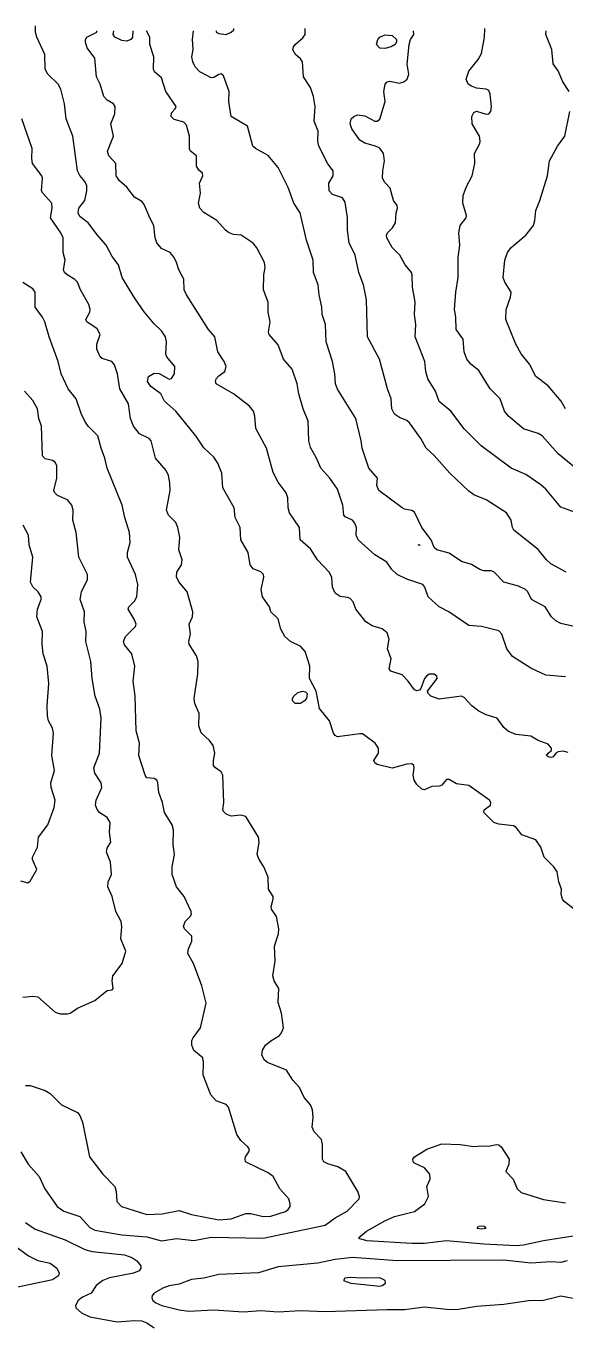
# Model space of a CAD drawing. Header units: inches. Extents: x 3311818 to 3313075, y 1372003 to 1372737.
# Drawn here: x 3312572.1 to 3312655, y 1372517 to 1372716.6 of the extents above; entities that cross this region are included whole.
import ezdxf

# ---------------------------------------------------------------- set-up
doc = ezdxf.new("R2010")
doc.units = ezdxf.units.IN
doc.header["$MEASUREMENT"] = 0

msp = doc.modelspace()

# ---------------------------------------------------------------- linework, layer by layer
for points, elevation in [([(3312656.41, 1372580.7), (3312654.88, 1372581.84), (3312654.6, 1372582.23), (3312654.42, 1372582.99), (3312654.47, 1372583.75), (3312654.05, 1372584.89), (3312653.79, 1372586.42), (3312653.3, 1372587.18), (3312651.82, 1372588.7), (3312651.29, 1372590.24), (3312650.52, 1372591.37), (3312648.35, 1372592.13), (3312647.47, 1372593.24), (3312647.09, 1372593.5), (3312644.81, 1372593.74), (3312644.04, 1372594.04), (3312642.5, 1372595.56), (3312642.59, 1372595.95), (3312643.55, 1372596.71), (3312643.61, 1372597.09), (3312643.41, 1372597.47), (3312640.23, 1372599.73), (3312638.33, 1372599.96), (3312637.18, 1372600.62), (3312636.8, 1372600.61), (3312636.04, 1372599.77), (3312635.66, 1372599.59), (3312634.52, 1372599.54), (3312633.37, 1372599.04), (3312632.99, 1372599.15), (3312632.23, 1372599.85), (3312631.79, 1372600.52), (3312631.63, 1372601.28), (3312631.83, 1372602.43), (3312631.73, 1372602.81), (3312631.47, 1372603.05), (3312630.7, 1372603.01), (3312628.42, 1372602.4), (3312626.13, 1372602.92), (3312625.74, 1372603.19), (3312625.6, 1372603.57), (3312626.31, 1372604.71), (3312626.3, 1372605.47), (3312625.83, 1372606.24), (3312624.23, 1372607.42), (3312623.84, 1372607.67), (3312623.46, 1372607.68), (3312620.03, 1372607.2), (3312619.65, 1372607.38), (3312619.4, 1372607.76), (3312618.77, 1372609.67), (3312617.24, 1372611.57), (3312616.75, 1372614.24), (3312615.71, 1372616.15), (3312615.78, 1372618.05), (3312615.04, 1372620.34), (3312614.35, 1372621.1), (3312612.79, 1372621.88), (3312611.93, 1372622.63), (3312611.3, 1372623.77), (3312610.89, 1372625.34), (3312609.74, 1372626.41), (3312609.58, 1372627.2), (3312608.48, 1372628.72), (3312608.3, 1372629.87), (3312608.68, 1372631.77), (3312608.63, 1372632.15), (3312608.22, 1372632.6), (3312607.07, 1372633.07), (3312606.58, 1372633.68), (3312606.29, 1372635.58), (3312605.14, 1372637.49), (3312605.05, 1372639.4), (3312604.29, 1372640.92), (3312604.11, 1372642.44), (3312602.39, 1372645.49), (3312602.24, 1372647.78), (3312601.62, 1372649.3), (3312600.98, 1372650.22), (3312599.45, 1372651.64), (3312598.22, 1372653.5), (3312595.14, 1372657.31), (3312593.39, 1372658.83), (3312592.84, 1372659.98), (3312591.32, 1372661.12), (3312590.77, 1372661.88), (3312590.94, 1372662.64), (3312591.83, 1372663.15), (3312592.59, 1372663.11), (3312594.12, 1372662.24), (3312594.5, 1372662.35), (3312594.97, 1372663.03), (3312594.99, 1372664.17), (3312593.75, 1372665.69), (3312593.6, 1372666.07), (3312593.71, 1372667.98), (3312593.57, 1372668.74), (3312592.97, 1372669.67), (3312591.83, 1372670.73), (3312590.3, 1372672.59), (3312588.78, 1372674.73), (3312586.9, 1372677.89), (3312586.34, 1372679.8), (3312585.35, 1372681.09), (3312584.43, 1372682.84), (3312583.09, 1372684.37), (3312581.69, 1372686.28), (3312580.39, 1372687.27), (3312580.12, 1372687.8), (3312580.22, 1372688.56), (3312581.16, 1372689.72), (3312581.45, 1372691.23), (3312581.44, 1372691.99), (3312581.16, 1372692.64), (3312580.39, 1372693.55), (3312580.01, 1372694.28), (3312579.32, 1372699.61), (3312578.3, 1372702.28), (3312578.01, 1372704.57), (3312577.48, 1372706.86), (3312577.08, 1372707.62), (3312575.46, 1372709.14), (3312575.06, 1372709.9), (3312575.03, 1372712.19), (3312573.75, 1372714.86), (3312573.55, 1372715.62), (3312573.55, 1372716.58)], 4489), ([(3312655.48, 1372604.8), (3312654.72, 1372604.99), (3312653.95, 1372604.9), (3312653.57, 1372604.71), (3312653.19, 1372604.14), (3312652.81, 1372604.04), (3312652.43, 1372604.13), (3312652.18, 1372604.33), (3312652.39, 1372604.71), (3312652.9, 1372605.09), (3312652.93, 1372605.47), (3312652.43, 1372606.06), (3312650.9, 1372606.66), (3312649.76, 1372607.32), (3312647.47, 1372607.58), (3312646.33, 1372608.03), (3312645.57, 1372608.63), (3312644.59, 1372610.05), (3312642.9, 1372610.57), (3312641.76, 1372611.15), (3312640.68, 1372611.95), (3312639.47, 1372613.25), (3312639.09, 1372613.45), (3312635.66, 1372613.01), (3312634.36, 1372613.48), (3312633.97, 1372613.86), (3312633.88, 1372614.24), (3312635.34, 1372616.15), (3312635.29, 1372616.53), (3312634.9, 1372616.83), (3312634.13, 1372616.83), (3312633.68, 1372616.53), (3312633.37, 1372616.15), (3312632.84, 1372614.62), (3312632.61, 1372614.37), (3312632.23, 1372614.27), (3312631.85, 1372614.45), (3312630.89, 1372615.77), (3312629.94, 1372616.73), (3312628.22, 1372617.29), (3312627.97, 1372617.67), (3312628.27, 1372619.2), (3312627.68, 1372620.72), (3312627.97, 1372622.24), (3312627.66, 1372623.22), (3312626.89, 1372623.83), (3312625.37, 1372624.28), (3312624.36, 1372624.91), (3312622.85, 1372626.82), (3312622.41, 1372627.96), (3312621.94, 1372628.48), (3312621.56, 1372628.66), (3312620.41, 1372628.77), (3312619.65, 1372629.29), (3312619.27, 1372630.25), (3312619.14, 1372631.77), (3312618.71, 1372632.54), (3312616.93, 1372634.44), (3312615.84, 1372636.11), (3312614.26, 1372637.49), (3312614.17, 1372639.4), (3312612.65, 1372641.68), (3312612.45, 1372642.44), (3312612.39, 1372643.97), (3312612.13, 1372644.73), (3312610.89, 1372646.36), (3312610.12, 1372647.88), (3312609.07, 1372651.59), (3312607.48, 1372654.64), (3312607.32, 1372656.55), (3312607.1, 1372657.31), (3312606.5, 1372658.07), (3312604.03, 1372659.99), (3312601.38, 1372661.5), (3312601.25, 1372661.88), (3312601.33, 1372662.26), (3312601.74, 1372662.74), (3312602.68, 1372663.41), (3312602.88, 1372664.17), (3312602.58, 1372664.93), (3312601.63, 1372666.46), (3312601.15, 1372668.74), (3312600.2, 1372669.89), (3312596.78, 1372675.22), (3312596.45, 1372675.98), (3312596.4, 1372677.62), (3312595.61, 1372679.03), (3312595.27, 1372680.18), (3312594.88, 1372680.95), (3312594.28, 1372681.7), (3312592.97, 1372682.35), (3312592.22, 1372683.23), (3312591.97, 1372683.99), (3312591.79, 1372685.89), (3312591.15, 1372687.04), (3312590.3, 1372689.11), (3312589.92, 1372689.55), (3312588.78, 1372690.22), (3312587.64, 1372691.79), (3312586.49, 1372692.75), (3312585.98, 1372693.52), (3312585.93, 1372695.42), (3312584.86, 1372696.57), (3312584.63, 1372697.33), (3312585.56, 1372699.61), (3312585.14, 1372701.52), (3312585.79, 1372703.05), (3312585.83, 1372704.19), (3312585.59, 1372704.57), (3312584.59, 1372705.17), (3312584.06, 1372705.71), (3312583.54, 1372707.62), (3312582.96, 1372708.76), (3312582.68, 1372711.63), (3312581.54, 1372713.23), (3312581.24, 1372714.1), (3312581.24, 1372714.48), (3312581.47, 1372714.86), (3312582.99, 1372715.62), (3312582.99, 1372715.81)], 4490), ([(3312588.52, 1372715.81), (3312588.47, 1372714.86), (3312588.25, 1372714.48), (3312587.64, 1372714.21), (3312586.87, 1372714.35), (3312585.76, 1372714.86), (3312585.51, 1372715.24), (3312585.63, 1372715.81)], 4491), ([(3312655.1, 1372616.42), (3312652.05, 1372616.7), (3312649.76, 1372617.75), (3312646.95, 1372619.58), (3312646.04, 1372620.72), (3312645.28, 1372623.01), (3312644.81, 1372623.53), (3312642.14, 1372624.2), (3312640.23, 1372624.31), (3312637.16, 1372626.44), (3312635.66, 1372627.21), (3312633.95, 1372628.72), (3312633.43, 1372630.25), (3312633.13, 1372630.63), (3312630.7, 1372631.44), (3312629.18, 1372632.2), (3312628.35, 1372632.92), (3312627.59, 1372634.06), (3312625.75, 1372635.18), (3312623.18, 1372637.49), (3312622.86, 1372638.25), (3312622.92, 1372639.4), (3312622.7, 1372640.09), (3312622.32, 1372640.52), (3312621.18, 1372641.06), (3312621.01, 1372641.3), (3312620.85, 1372642.83), (3312620.03, 1372645.32), (3312618.83, 1372647.02), (3312617.44, 1372648.54), (3312616.78, 1372650.07), (3312615.84, 1372651.71), (3312615.63, 1372652.74), (3312615.5, 1372655.78), (3312614.73, 1372657.69), (3312614.07, 1372659.98), (3312613.81, 1372661.5), (3312613.05, 1372663.79), (3312611.69, 1372665.31), (3312610.89, 1372667.49), (3312609.53, 1372669.12), (3312609.41, 1372669.51), (3312609.64, 1372671.03), (3312609.35, 1372672.55), (3312609.34, 1372674.08), (3312608.65, 1372675.98), (3312608.69, 1372678.27), (3312608.88, 1372679.41), (3312608.81, 1372680.18), (3312607.63, 1372682.46), (3312607.07, 1372683.15), (3312605.2, 1372684.37), (3312604.03, 1372684.51), (3312603.26, 1372684.81), (3312602.81, 1372685.13), (3312601.48, 1372686.66), (3312599.45, 1372687.87), (3312598.83, 1372688.56), (3312598.63, 1372689.32), (3312598.95, 1372690.85), (3312598.8, 1372692.37), (3312599.3, 1372693.52), (3312599.25, 1372693.9), (3312598.69, 1372694.38), (3312598.31, 1372694.98), (3312598.31, 1372696.57), (3312597.42, 1372697.33), (3312597.24, 1372697.71), (3312597.25, 1372699.61), (3312596.78, 1372701.31), (3312596.4, 1372701.78), (3312594.88, 1372702.18), (3312594.43, 1372702.66), (3312594.5, 1372703.23), (3312595.07, 1372703.81), (3312595.22, 1372704.19), (3312593.63, 1372706.48), (3312592.97, 1372708.57), (3312591.87, 1372709.52), (3312591.71, 1372709.91), (3312591.79, 1372711.81), (3312591.14, 1372713.72), (3312591.16, 1372714.86), (3312590.65, 1372715.81)], 4491), ([(3312656.4, 1372624.15), (3312654.34, 1372624.66), (3312653.57, 1372625.04), (3312652.93, 1372625.67), (3312651.94, 1372627.2), (3312649.85, 1372628.34), (3312649.27, 1372629.49), (3312648.93, 1372629.87), (3312647.86, 1372630.38), (3312645.57, 1372631.01), (3312644.04, 1372632.57), (3312643.66, 1372632.74), (3312642.52, 1372632.76), (3312641.92, 1372632.92), (3312640.61, 1372633.72), (3312639.09, 1372634.15), (3312637.18, 1372635.46), (3312635.27, 1372635.97), (3312634.89, 1372636.35), (3312634.41, 1372637.49), (3312632.98, 1372639.4), (3312631.85, 1372641.77), (3312631.47, 1372642.04), (3312630.32, 1372642.21), (3312629.94, 1372642.41), (3312626.39, 1372645.11), (3312626.07, 1372645.87), (3312626.17, 1372647.02), (3312624.84, 1372648.54), (3312623.8, 1372651.59), (3312623.66, 1372652.74), (3312622.83, 1372656.17), (3312620.03, 1372660.71), (3312619.72, 1372661.5), (3312619.62, 1372663.03), (3312619.26, 1372664.93), (3312618.27, 1372667.98), (3312618.19, 1372670.65), (3312617.67, 1372672.17), (3312617.62, 1372673.32), (3312617.17, 1372675.22), (3312617.05, 1372676.75), (3312616.3, 1372678.65), (3312616.26, 1372680.56), (3312615.26, 1372683.61), (3312614.29, 1372687.8), (3312613.28, 1372689.32), (3312612.41, 1372691.74), (3312610.89, 1372694.79), (3312609.36, 1372696.64), (3312607.38, 1372697.71), (3312607.01, 1372698.09), (3312606.18, 1372701.14), (3312603.68, 1372702.66), (3312603.28, 1372704.95), (3312603.34, 1372706.48), (3312602.5, 1372708.9), (3312602.12, 1372709.21), (3312601.74, 1372709.12), (3312600.98, 1372708.62), (3312600.59, 1372708.61), (3312598.84, 1372709.52), (3312598.15, 1372710.29), (3312597.78, 1372711.05), (3312597.61, 1372711.81), (3312597.84, 1372712.95), (3312597.71, 1372714.48), (3312597.88, 1372715.81)], 4492), ([(3312601.38, 1372715.81), (3312601.38, 1372715.62), (3312601.74, 1372715.4), (3312602.88, 1372715.26), (3312603.66, 1372715.62), (3312604.07, 1372716), (3312604.07, 1372716.19)], 4492), ([(3312655.17, 1372632.54), (3312652.81, 1372633.84), (3312652.15, 1372634.44), (3312650.9, 1372636), (3312647.13, 1372639.01), (3312646.91, 1372639.4), (3312646.74, 1372640.54), (3312646, 1372641.68), (3312642.9, 1372643.67), (3312641, 1372644.41), (3312640.23, 1372644.98), (3312637.29, 1372647.78), (3312634.9, 1372650.49), (3312633.64, 1372651.59), (3312632.81, 1372653.12), (3312631.09, 1372655.51), (3312630.7, 1372655.86), (3312629.56, 1372656.31), (3312628.8, 1372656.86), (3312628.37, 1372657.69), (3312628.25, 1372659.21), (3312627.68, 1372660.74), (3312626.48, 1372665.31), (3312624.63, 1372668.74), (3312624.49, 1372674.46), (3312623.99, 1372676.75), (3312623.28, 1372678.65), (3312622.71, 1372681.32), (3312621.79, 1372683.23), (3312621.53, 1372685.13), (3312621.57, 1372687.04), (3312621.18, 1372689.46), (3312620.8, 1372690.13), (3312619.27, 1372690.64), (3312618.73, 1372691.23), (3312618.68, 1372692.37), (3312619.35, 1372693.52), (3312619.34, 1372694.28), (3312618.51, 1372695.35), (3312617.16, 1372698.09), (3312617, 1372698.85), (3312617.04, 1372700.38), (3312616.41, 1372701.9), (3312616.56, 1372704.19), (3312616.32, 1372705.71), (3312615.84, 1372707.09), (3312614.81, 1372708.76), (3312614.61, 1372711.05), (3312614.32, 1372711.52), (3312613.54, 1372712.19), (3312613.17, 1372712.88), (3312613.23, 1372713.34), (3312613.48, 1372713.72), (3312614.7, 1372714.75), (3312615.06, 1372715.24), (3312615.02, 1372716.19)], 4493), ([(3312656.62, 1372641.71), (3312654.34, 1372642.56), (3312652.05, 1372645.29), (3312651.29, 1372645.99), (3312649, 1372647.58), (3312646.71, 1372648.54), (3312642.13, 1372651.97), (3312639.47, 1372654.61), (3312637.45, 1372657.31), (3312635.66, 1372658.78), (3312635.08, 1372660.36), (3312633.91, 1372662.26), (3312633.58, 1372663.41), (3312633.42, 1372664.93), (3312631.95, 1372668.74), (3312632.05, 1372670.65), (3312631.85, 1372672.17), (3312631.94, 1372674.08), (3312631.53, 1372676.37), (3312631.51, 1372678.27), (3312631.37, 1372678.65), (3312630.42, 1372679.8), (3312629.62, 1372681.32), (3312628.42, 1372682.48), (3312627.62, 1372683.99), (3312627.54, 1372684.37), (3312627.71, 1372684.75), (3312628.48, 1372685.51), (3312628.93, 1372686.28), (3312629.03, 1372687.8), (3312629.24, 1372688.56), (3312629.2, 1372688.94), (3312628.64, 1372689.71), (3312628.09, 1372691.61), (3312627.27, 1372692.51), (3312626.96, 1372693.14), (3312626.98, 1372694.28), (3312627.23, 1372695.8), (3312627.08, 1372696.95), (3312626.51, 1372697.76), (3312625.87, 1372698.09), (3312624.23, 1372698.52), (3312623.46, 1372698.99), (3312622.21, 1372700.76), (3312621.95, 1372701.52), (3312622.13, 1372702.28), (3312622.54, 1372702.66), (3312623.08, 1372702.89), (3312624.23, 1372702.77), (3312625.75, 1372701.93), (3312626.13, 1372701.95), (3312626.51, 1372702.25), (3312627.35, 1372704.95), (3312627.14, 1372706.48), (3312627.33, 1372707.62), (3312627.66, 1372708), (3312628.04, 1372708.09), (3312629.56, 1372707.77), (3312630.23, 1372708), (3312630.74, 1372708.38), (3312630.99, 1372709.14), (3312630.75, 1372710.67), (3312631.05, 1372713.72), (3312631.24, 1372714.48), (3312631.75, 1372715.24), (3312631.68, 1372715.81)], 4494), ([(3312628.25, 1372713.34), (3312627.27, 1372713.1), (3312626.51, 1372713.18), (3312626.03, 1372713.72), (3312626.2, 1372714.48), (3312626.54, 1372714.86), (3312627.27, 1372715.2), (3312628.42, 1372715.1), (3312629.08, 1372714.48), (3312629.11, 1372714.1), (3312628.87, 1372713.72), (3312628.25, 1372713.34)], 4494), ([(3312657.38, 1372647.9), (3312653.95, 1372650.76), (3312651.51, 1372653.5), (3312650.9, 1372653.88), (3312648.62, 1372654.59), (3312646.29, 1372656.55), (3312645.68, 1372657.31), (3312645.01, 1372659.21), (3312643.51, 1372660.74), (3312641.76, 1372663.57), (3312640.53, 1372664.55), (3312639.88, 1372665.31), (3312639.49, 1372666.46), (3312639.32, 1372668.36), (3312638.28, 1372669.89), (3312638.21, 1372671.79), (3312638, 1372672.94), (3312638.2, 1372675.6), (3312638.59, 1372677.89), (3312638.56, 1372680.94), (3312638.84, 1372682.84), (3312638.65, 1372684.75), (3312638.88, 1372685.89), (3312639.78, 1372687.04), (3312639.84, 1372687.42), (3312639.31, 1372689.32), (3312639.33, 1372690.47), (3312639.85, 1372691.88), (3312640.7, 1372693.52), (3312641.11, 1372695.42), (3312641.1, 1372696.95), (3312641.91, 1372698.47), (3312641.98, 1372698.85), (3312641.86, 1372699.61), (3312640.73, 1372701.52), (3312640.67, 1372702.66), (3312641, 1372703.25), (3312641.38, 1372703.44), (3312642.9, 1372703), (3312643.28, 1372703.06), (3312643.59, 1372703.43), (3312643.7, 1372704.19), (3312643.5, 1372706.09), (3312643.28, 1372706.65), (3312642.9, 1372706.86), (3312641.38, 1372706.98), (3312640.61, 1372707.29), (3312640.11, 1372707.62), (3312639.78, 1372708.38), (3312640.23, 1372709.64), (3312641.65, 1372711.43), (3312642.14, 1372712.35), (3312642.61, 1372714.86), (3312642.66, 1372716.19)], 4495), ([(3312655.63, 1372706.48), (3312654.65, 1372708), (3312653.95, 1372709.65), (3312653.19, 1372710.73), (3312652.99, 1372712.95), (3312652.06, 1372715.24), (3312652.09, 1372715.81)], 4496), ([(3312571.31, 1372543.35), (3312572.42, 1372541.44), (3312574.11, 1372539.54), (3312574.99, 1372537.63), (3312576.89, 1372534.96), (3312577.95, 1372534.2), (3312580.39, 1372533.38), (3312581.92, 1372531.69), (3312582.68, 1372531.29), (3312586.87, 1372530.6), (3312590.69, 1372530.28), (3312592.97, 1372529.66), (3312595.26, 1372530.01), (3312597.93, 1372529.73), (3312600.59, 1372530.2), (3312608.6, 1372530.09), (3312618.13, 1372532.06), (3312619.65, 1372533.18), (3312621.49, 1372534.2), (3312623.34, 1372536.11), (3312623.41, 1372536.49), (3312623.15, 1372537.25), (3312621.31, 1372540.3), (3312620.09, 1372541.06), (3312618.51, 1372541.48), (3312617.91, 1372541.82), (3312617.72, 1372542.21), (3312617.7, 1372544.49), (3312617.54, 1372545.25), (3312616.43, 1372546.4), (3312616.1, 1372547.16), (3312616.29, 1372548.69), (3312616.17, 1372549.83), (3312615.84, 1372550.57), (3312614.91, 1372551.73), (3312614.19, 1372553.26), (3312613.14, 1372554.4), (3312612.17, 1372555.93), (3312609.23, 1372557.07), (3312608.78, 1372557.45), (3312608.38, 1372558.21), (3312608.46, 1372558.98), (3312608.94, 1372559.74), (3312609.74, 1372560.44), (3312611.08, 1372561.26), (3312611.42, 1372561.64), (3312611.73, 1372562.41), (3312611.4, 1372564.69), (3312610.89, 1372566.3), (3312610.99, 1372568.5), (3312610.29, 1372569.65), (3312610.06, 1372570.41), (3312610.43, 1372572.7), (3312610.31, 1372574.98), (3312610.93, 1372576.89), (3312610.97, 1372577.65), (3312610.64, 1372579.56), (3312609.89, 1372580.7), (3312609.79, 1372581.08), (3312610.13, 1372582.23), (3312610.11, 1372582.61), (3312609.4, 1372583.75), (3312609.36, 1372585.61), (3312608.7, 1372587.18), (3312607.95, 1372588.32), (3312607.66, 1372589.09), (3312607.99, 1372590.99), (3312607.86, 1372591.75), (3312605.93, 1372594.92), (3312605.17, 1372595.15), (3312603.64, 1372595.01), (3312602.88, 1372595.31), (3312602.5, 1372595.7), (3312602.4, 1372595.95), (3312602.52, 1372597.09), (3312602.36, 1372601.28), (3312602.12, 1372601.79), (3312601.24, 1372602.43), (3312600.97, 1372602.81), (3312600.92, 1372603.57), (3312601.14, 1372604.71), (3312600.89, 1372605.86), (3312600.32, 1372606.62), (3312599.07, 1372607.8), (3312598.69, 1372608.89), (3312598.76, 1372610.81), (3312598.06, 1372612.33), (3312597.98, 1372613.1), (3312598.54, 1372616.91), (3312598.59, 1372618.81), (3312598.31, 1372619.67), (3312597.21, 1372621.48), (3312597.17, 1372621.86), (3312597.43, 1372623.01), (3312597.2, 1372624.53), (3312597.71, 1372625.67), (3312597.77, 1372626.44), (3312596.92, 1372629.49), (3312595.64, 1372631.01), (3312595.28, 1372631.77), (3312595.33, 1372632.54), (3312596, 1372633.68), (3312596.12, 1372634.44), (3312595.59, 1372635.97), (3312595.77, 1372637.87), (3312595.46, 1372639.4), (3312595.15, 1372640.16), (3312594.03, 1372641.3), (3312593.71, 1372642.06), (3312594.27, 1372645.11), (3312594.23, 1372646.26), (3312594.01, 1372647.4), (3312593.67, 1372648.16), (3312592.04, 1372650.07), (3312591.36, 1372652.74), (3312591.07, 1372653.12), (3312589.54, 1372653.8), (3312588.64, 1372655.02), (3312588.2, 1372656.17), (3312587.89, 1372658.45), (3312586.56, 1372660.74), (3312586.19, 1372663.03), (3312585.73, 1372664.45), (3312585.29, 1372664.93), (3312583.82, 1372665.39), (3312583.54, 1372665.69), (3312583, 1372666.84), (3312582.98, 1372667.6), (3312583.5, 1372669.12), (3312583.06, 1372669.97), (3312581.46, 1372671.03), (3312581.33, 1372671.41), (3312581.91, 1372672.55), (3312581.96, 1372672.94), (3312581.78, 1372673.7), (3312580.5, 1372675.98), (3312580.05, 1372677.13), (3312579.63, 1372677.57), (3312578.43, 1372678.27), (3312578.02, 1372678.65), (3312577.88, 1372679.03), (3312578.14, 1372680.56), (3312577.82, 1372681.7), (3312577.84, 1372683.99), (3312577.47, 1372684.75), (3312575.88, 1372687.04), (3312576.14, 1372688.56), (3312576.07, 1372689.32), (3312574.69, 1372690.85), (3312574.5, 1372691.23), (3312574.65, 1372693.14), (3312574.56, 1372693.52), (3312573.12, 1372695.42), (3312572.99, 1372696.18), (3312573.04, 1372697.71), (3312571.48, 1372702.28)], 4488), ([(3312655.09, 1372657.69), (3312654.4, 1372658.83), (3312652.43, 1372661.2), (3312650.51, 1372662.64), (3312649.53, 1372664.55), (3312648.24, 1372666.13), (3312647.44, 1372667.6), (3312645.89, 1372671.41), (3312645.95, 1372672.94), (3312646.63, 1372674.84), (3312646.73, 1372675.6), (3312645.73, 1372677.13), (3312645.5, 1372677.89), (3312645.75, 1372680.56), (3312646.16, 1372681.7), (3312646.71, 1372682.49), (3312649, 1372684.38), (3312650.14, 1372685.89), (3312650.38, 1372686.66), (3312650.53, 1372688.18), (3312651.14, 1372689.71), (3312652.3, 1372693.52), (3312652.63, 1372695.8), (3312653.85, 1372698.09), (3312654.96, 1372699.61), (3312655.75, 1372703.43)], 4496), ([(3312572.01, 1372553.55), (3312572.77, 1372553.54), (3312575.06, 1372552.76), (3312575.82, 1372552.33), (3312577.56, 1372550.59), (3312580.01, 1372549.4), (3312580.39, 1372548.95), (3312580.8, 1372547.92), (3312581.85, 1372542.59), (3312583.91, 1372539.92), (3312585.75, 1372538.01), (3312585.97, 1372537.25), (3312586.09, 1372535.73), (3312586.82, 1372534.96), (3312590.69, 1372533.69), (3312593.05, 1372533.82), (3312595.64, 1372534.32), (3312597.55, 1372533.71), (3312601.74, 1372532.87), (3312603.64, 1372533.03), (3312605.93, 1372533.86), (3312606.69, 1372533.85), (3312608.6, 1372533.39), (3312609.74, 1372533.46), (3312612.03, 1372534.19), (3312612.41, 1372534.47), (3312612.71, 1372534.96), (3312612.75, 1372535.35), (3312612.51, 1372536.11), (3312611.14, 1372537.63), (3312610.12, 1372539.57), (3312609.36, 1372540.1), (3312605.89, 1372541.82), (3312605.79, 1372542.21), (3312605.89, 1372542.59), (3312606.4, 1372543.35), (3312606.48, 1372543.73), (3312606.25, 1372544.11), (3312605.17, 1372545.08), (3312604.52, 1372546.02), (3312603.25, 1372550.21), (3312602.88, 1372550.63), (3312601.36, 1372551.22), (3312600.56, 1372552.12), (3312599.37, 1372555.16), (3312599.42, 1372557.07), (3312599.28, 1372557.83), (3312597.93, 1372558.93), (3312597.63, 1372559.74), (3312597.61, 1372560.5), (3312597.8, 1372560.88), (3312598.95, 1372562.41), (3312599.8, 1372566.22), (3312599.17, 1372568.89), (3312597.88, 1372572.32), (3312597.02, 1372573.84), (3312597.11, 1372574.6), (3312597.63, 1372575.75), (3312597.63, 1372576.51), (3312596.49, 1372577.65), (3312596.34, 1372578.03), (3312596.57, 1372578.79), (3312597.36, 1372579.56), (3312597.55, 1372579.94), (3312597.49, 1372580.32), (3312596.42, 1372582.61), (3312595.26, 1372584.13), (3312594.6, 1372586.04), (3312594.57, 1372587.18), (3312594.93, 1372589.09), (3312594.72, 1372590.61), (3312594.78, 1372592.9), (3312594.6, 1372593.66), (3312593.42, 1372595.56), (3312593.09, 1372597.09), (3312592.53, 1372598.61), (3312592.4, 1372600.14), (3312592.21, 1372600.51), (3312591.83, 1372600.77), (3312590.69, 1372600.9), (3312590.44, 1372601.28), (3312589.44, 1372604.33), (3312589.58, 1372606.24), (3312589.06, 1372608.14), (3312588.89, 1372613.48), (3312588.57, 1372615.77), (3312588.87, 1372618.05), (3312588.36, 1372619.96), (3312587.26, 1372621.37), (3312587.11, 1372621.86), (3312587.41, 1372622.63), (3312588.93, 1372624.15), (3312589.03, 1372624.53), (3312588.75, 1372625.29), (3312587.8, 1372626.82), (3312587.9, 1372627.2), (3312588.78, 1372628.06), (3312589.13, 1372628.72), (3312589.29, 1372630.63), (3312588.97, 1372632.15), (3312587.71, 1372634.82), (3312587.73, 1372635.58), (3312588.13, 1372637.11), (3312588.05, 1372638.63), (3312587.29, 1372640.92), (3312586.88, 1372642.83), (3312584.57, 1372648.54), (3312584.25, 1372650.07), (3312583.66, 1372651.59), (3312583.17, 1372653.5), (3312581.66, 1372655.02), (3312581.15, 1372655.78), (3312580.58, 1372656.93), (3312579.81, 1372659.21), (3312578.61, 1372660.74), (3312577.5, 1372663.03), (3312577.05, 1372664.93), (3312575.67, 1372668.74), (3312575.02, 1372671.03), (3312574.65, 1372671.79), (3312573.51, 1372673.32), (3312573.53, 1372675.62), (3312573.15, 1372676.12), (3312571.63, 1372677.09)], 4487), ([(3312571.63, 1372567.17), (3312573.15, 1372567.32), (3312573.92, 1372567.21), (3312576.58, 1372564.82), (3312577.35, 1372564.57), (3312578.49, 1372564.58), (3312578.91, 1372564.69), (3312580.01, 1372565.46), (3312582.68, 1372566.63), (3312584.59, 1372568.16), (3312585.35, 1372568.26), (3312585.53, 1372568.5), (3312585.34, 1372569.65), (3312585.46, 1372570.41), (3312586.89, 1372572.32), (3312587.45, 1372574.22), (3312586.68, 1372576.13), (3312586.87, 1372578.03), (3312586.77, 1372578.79), (3312585.91, 1372580.32), (3312585.36, 1372582.61), (3312584.68, 1372584.13), (3312584.72, 1372584.89), (3312585.28, 1372586.04), (3312585.1, 1372587.94), (3312584.51, 1372589.47), (3312584.59, 1372590.06), (3312585.18, 1372590.99), (3312584.97, 1372592.52), (3312585.05, 1372594.04), (3312584.59, 1372594.8), (3312583.44, 1372595.51), (3312583.06, 1372596), (3312582.82, 1372596.71), (3312582.92, 1372597.47), (3312583.75, 1372599.38), (3312583.68, 1372600.14), (3312582.68, 1372601.61), (3312582.53, 1372602.43), (3312583.39, 1372604.71), (3312583.68, 1372610.05), (3312583.44, 1372611.46), (3312582.74, 1372613.48), (3312582.29, 1372616.15), (3312582.06, 1372618.81), (3312581.3, 1372621.86), (3312581.36, 1372623.39), (3312581.05, 1372624.91), (3312581.12, 1372626.44), (3312580.44, 1372628.34), (3312580.66, 1372629.49), (3312581.55, 1372631.39), (3312581.56, 1372632.15), (3312580.26, 1372634.82), (3312579.83, 1372638.63), (3312579.32, 1372640.54), (3312579.34, 1372642.06), (3312579.14, 1372642.83), (3312578.49, 1372643.68), (3312576.94, 1372644.35), (3312576.54, 1372644.73), (3312576.4, 1372645.11), (3312576.87, 1372647.02), (3312576.86, 1372648.92), (3312576.58, 1372649.48), (3312576.2, 1372649.71), (3312575.06, 1372649.98), (3312574.66, 1372650.45), (3312574.49, 1372655.02), (3312574.1, 1372656.17), (3312573.87, 1372657.69), (3312573.15, 1372658.95), (3312571.87, 1372660.36)], 4486), ([(3312571.25, 1372585.06), (3312572.39, 1372584.76), (3312572.77, 1372585.01), (3312573.8, 1372586.8), (3312573.11, 1372588.32), (3312573.13, 1372588.7), (3312573.88, 1372590.23), (3312574.02, 1372591.75), (3312575.45, 1372593.66), (3312576.43, 1372596.33), (3312576.57, 1372597.47), (3312575.97, 1372599.38), (3312575.91, 1372600.14), (3312576.48, 1372602.04), (3312576.08, 1372604.33), (3312576.34, 1372607.76), (3312576.17, 1372608.52), (3312575.57, 1372609.67), (3312575.42, 1372610.43), (3312575.37, 1372611.95), (3312575.63, 1372615.38), (3312575.35, 1372618.05), (3312574.75, 1372619.96), (3312574.6, 1372621.48), (3312574.66, 1372623.39), (3312573.79, 1372625.67), (3312573.9, 1372626.82), (3312574.46, 1372628.34), (3312574.43, 1372628.72), (3312573.96, 1372629.49), (3312573.15, 1372630.29), (3312572.79, 1372631.01), (3312573.15, 1372634.82), (3312572.62, 1372636.73), (3312572.48, 1372638.25), (3312571.66, 1372639.78)], 4485), ([(3312632.66, 1372636.73), (3312632.61, 1372636.63), (3312632.44, 1372636.73), (3312632.61, 1372636.76), (3312632.66, 1372636.73)], 4492), ([(3312614.32, 1372612.33), (3312613.5, 1372612.33), (3312613.1, 1372612.72), (3312613.1, 1372613.1), (3312613.31, 1372613.48), (3312613.93, 1372614.02), (3312614.7, 1372614.24), (3312615.08, 1372614.13), (3312615.34, 1372613.86), (3312615.23, 1372613.1), (3312614.94, 1372612.72), (3312614.32, 1372612.33)], 4489), ([(3312656.24, 1372530.35), (3312651.67, 1372529.64), (3312648.62, 1372528.98), (3312647.47, 1372528.91), (3312642.52, 1372529.13), (3312636.8, 1372529.64), (3312633.37, 1372529.24), (3312631.47, 1372529.22), (3312624.55, 1372529.63), (3312623.31, 1372530.01), (3312623.55, 1372530.39), (3312624.5, 1372531.15), (3312627.27, 1372532.72), (3312628.8, 1372533.39), (3312631.85, 1372534.16), (3312633.44, 1372535.35), (3312634.01, 1372536.49), (3312633.75, 1372538.01), (3312634.29, 1372539.16), (3312634.24, 1372539.92), (3312633.37, 1372540.87), (3312631.85, 1372541.58), (3312631.64, 1372541.82), (3312631.59, 1372542.21), (3312631.85, 1372542.59), (3312633.75, 1372543.78), (3312636.04, 1372544.59), (3312638.9, 1372544.49), (3312641, 1372544.16), (3312642.14, 1372544.29), (3312643.28, 1372544.2), (3312644.43, 1372544.48), (3312644.81, 1372544.4), (3312645.2, 1372544.11), (3312646.39, 1372542.21), (3312646.37, 1372541.44), (3312645.92, 1372540.3), (3312647.02, 1372539.16), (3312647.63, 1372537.63), (3312648.24, 1372537.07), (3312651.67, 1372536.03), (3312655.1, 1372535.49)], 4489), ([(3312572.01, 1372532.49), (3312573.53, 1372531.47), (3312578.11, 1372529.82), (3312581.16, 1372528.31), (3312582.3, 1372528.03), (3312587.26, 1372527.52), (3312588.4, 1372527.09), (3312589.14, 1372526.58), (3312589.76, 1372525.82), (3312589.79, 1372525.44), (3312589.5, 1372525.05), (3312588.65, 1372524.67), (3312584.97, 1372523.95), (3312583.93, 1372523.53), (3312582.9, 1372522.77), (3312582.12, 1372521.62), (3312580.78, 1372520.99), (3312580.14, 1372520.48), (3312579.72, 1372519.72), (3312579.77, 1372519.34), (3312580.65, 1372518.58), (3312581.92, 1372517.97), (3312586.11, 1372517.2), (3312588.78, 1372517.42), (3312589.92, 1372517.35), (3312590.68, 1372517.05), (3312591.83, 1372516.27)], 4489), ([(3312642.85, 1372531.53), (3312642.14, 1372531.43), (3312641.49, 1372531.53), (3312641.69, 1372531.92), (3312642.14, 1372531.94), (3312642.59, 1372531.92), (3312642.85, 1372531.53)], 4490), ([(3312570.37, 1372528.87), (3312572.48, 1372527.34), (3312573.92, 1372526.62), (3312575.82, 1372526.21), (3312576.87, 1372525.44), (3312577.23, 1372524.67), (3312577.12, 1372524.29), (3312576.2, 1372523.67), (3312570.87, 1372522.51)], 4490), ([(3312655.33, 1372526.58), (3312654.34, 1372526.32), (3312652.81, 1372526.4), (3312649.76, 1372526.21), (3312645.57, 1372526.68), (3312629.18, 1372526.57), (3312622.32, 1372527.09), (3312619.65, 1372526.76), (3312616.98, 1372526.21), (3312610.89, 1372525.63), (3312607.84, 1372524.75), (3312601.74, 1372524.47), (3312599.45, 1372523.92), (3312597.55, 1372523.69), (3312595.64, 1372522.98), (3312594.12, 1372522.72), (3312593.14, 1372522.39), (3312591.83, 1372521.62), (3312591.52, 1372521.24), (3312591.44, 1372520.86), (3312591.6, 1372520.48), (3312592.08, 1372520.1), (3312593.01, 1372519.72), (3312595.64, 1372519.04), (3312597.16, 1372518.85), (3312600.98, 1372519.03), (3312605.55, 1372518.72), (3312608.22, 1372518.93), (3312610.89, 1372518.75), (3312614.32, 1372518.92), (3312618.13, 1372518.8), (3312627.66, 1372519.11), (3312630.32, 1372519.07), (3312633.37, 1372519.49), (3312636.8, 1372519.13), (3312638.33, 1372519.11), (3312641.38, 1372519.61), (3312645.57, 1372519.93), (3312649.38, 1372520.46), (3312651.67, 1372520.51), (3312654.34, 1372521.2), (3312656.24, 1372520.83)], 4488), ([(3312626.51, 1372522.68), (3312626.89, 1372522.77), (3312627.42, 1372523.15), (3312627.37, 1372523.53), (3312626.51, 1372523.98), (3312623.84, 1372523.89), (3312621.94, 1372524.02), (3312621.14, 1372523.91), (3312620.92, 1372523.53), (3312622.05, 1372523.15), (3312626.51, 1372522.68)], 4487)]:
    msp.add_lwpolyline(points, dxfattribs=dict(elevation=elevation))

doc.saveas('drawing.dxf')
